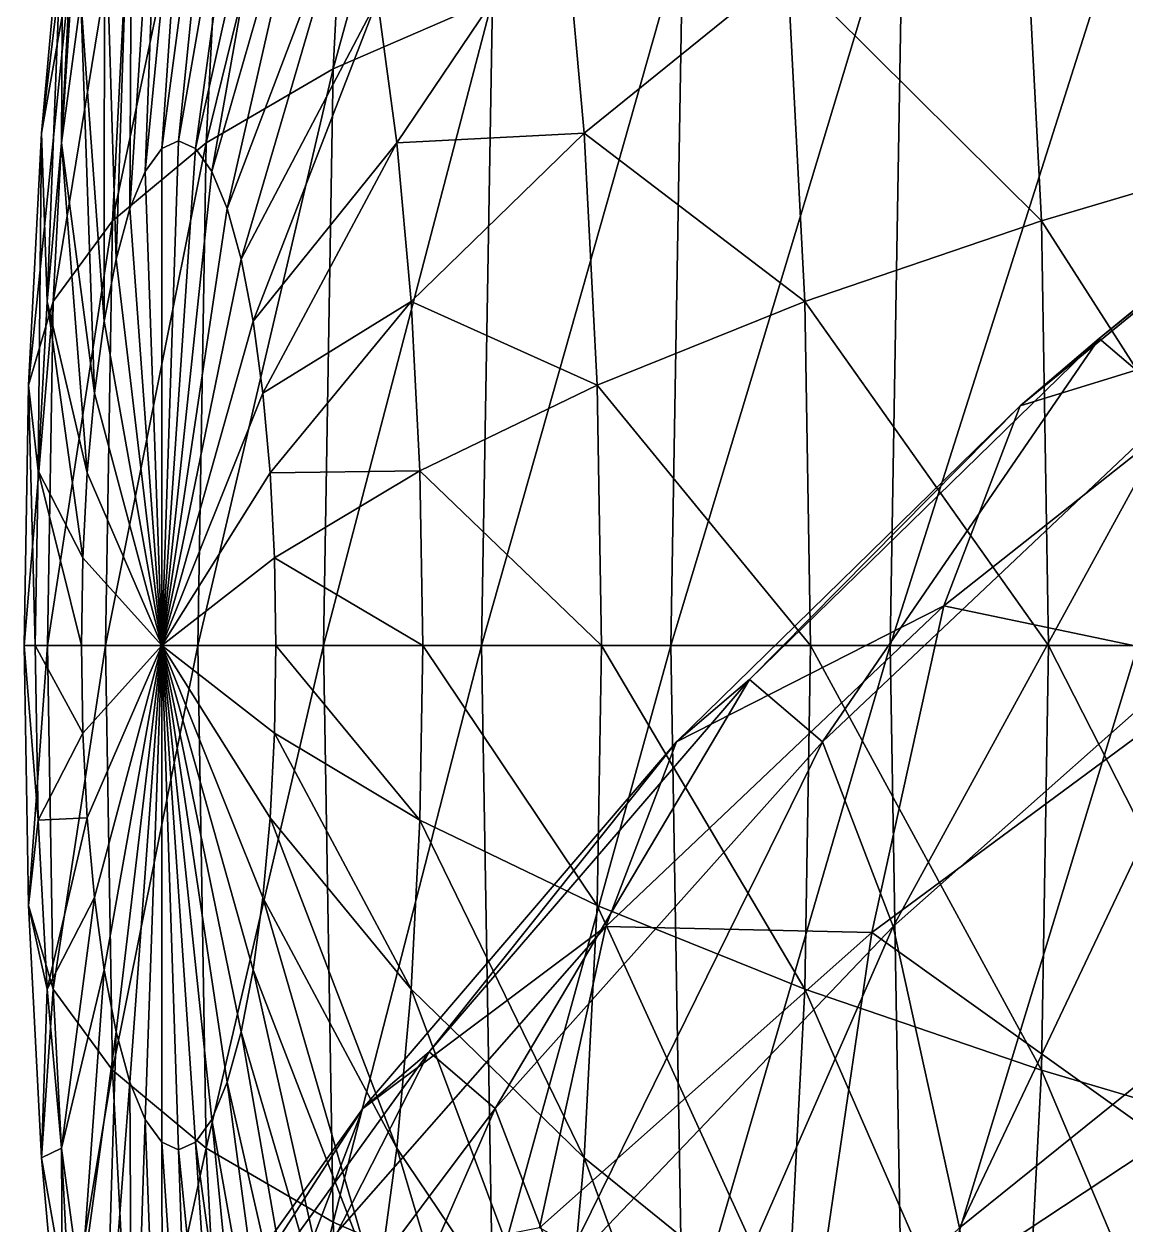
# Model space of a CAD drawing. Header units: metres. Extents: x -1.83 to 1.83, y -2.28 to 6.34.
# Drawn here: x -0.8739 to -0.7596, y 1.1602 to 1.2846 of the extents above; entities that cross this region are included whole.
import ezdxf

# ---------------------------------------------------------------- set-up
doc = ezdxf.new("R2010")
doc.units = ezdxf.units.M

msp = doc.modelspace()

# ---------------------------------------------------------------- linework, layer by layer
at = {"layer": 'Sphere 4'}
for points in [[(-0.84186, 1.27999, 0.45846), (-0.82198, 1.35214, 0.43258), (-0.83887, 1.33794, 0.46203)], [(-0.84186, 1.27999, 0.45846), (-0.82534, 1.2872, 0.42858), (-0.82198, 1.35214, 0.43258)], [(-0.85502, 1.27233, 0.48653), (-0.83887, 1.33794, 0.46203), (-0.85241, 1.32284, 0.48964)], [(-0.85502, 1.27233, 0.48653), (-0.84186, 1.27999, 0.45846), (-0.83887, 1.33794, 0.46203)], [(-0.85963, 1.27173, 0.60254), (-0.85264, 1.32442, 0.60024), (-0.85788, 1.27253, 0.60463)], [(-0.85963, 1.27173, 0.60254), (-0.85613, 1.32284, 0.59608), (-0.85264, 1.32442, 0.60024)], [(-0.85788, 1.27253, 0.60463), (-0.85264, 1.32442, 0.60024), (-0.84916, 1.32284, 0.6044)], [(-0.87211, 1.27335, 0.55942), (-0.86618, 1.32284, 0.542), (-0.8699, 1.29788, 0.56205)], [(-0.87211, 1.27335, 0.55942), (-0.86909, 1.29042, 0.53852), (-0.86618, 1.32284, 0.542)], [(-0.86472, 1.26426, 0.51258), (-0.85241, 1.32284, 0.48964), (-0.86251, 1.30696, 0.5152)], [(-0.86472, 1.26426, 0.51258), (-0.85502, 1.27233, 0.48653), (-0.85241, 1.32284, 0.48964)], [(-0.86133, 1.26937, 0.60052), (-0.85613, 1.32284, 0.59608), (-0.85963, 1.27173, 0.60254)], [(-0.86133, 1.26937, 0.60052), (-0.85952, 1.31814, 0.59205), (-0.85613, 1.32284, 0.59608)], [(-0.85788, 1.27253, 0.60463), (-0.84916, 1.32284, 0.6044), (-0.85613, 1.27173, 0.60672)], [(-0.85613, 1.27173, 0.60672), (-0.84916, 1.32284, 0.6044), (-0.84577, 1.31814, 0.60843)], [(-0.77061, 1.30696, 0.62472), (-0.74369, 1.32284, 0.61921), (-0.74108, 1.27233, 0.62233)], [(-0.87004, 1.27233, 0.5795), (-0.86691, 1.32005, 0.56562), (-0.86803, 1.2872, 0.5819)], [(-0.87004, 1.27233, 0.5795), (-0.8699, 1.29788, 0.56205), (-0.86691, 1.32005, 0.56562)], [(-0.86292, 1.26552, 0.59862), (-0.85952, 1.31814, 0.59205), (-0.86133, 1.26937, 0.60052)], [(-0.86292, 1.26552, 0.59862), (-0.86269, 1.31046, 0.58827), (-0.85952, 1.31814, 0.59205)], [(-0.85613, 1.27173, 0.60672), (-0.84577, 1.31814, 0.60843), (-0.85443, 1.26937, 0.60874)], [(-0.85443, 1.26937, 0.60874), (-0.84577, 1.31814, 0.60843), (-0.8426, 1.31046, 0.61221)], [(-0.86436, 1.26029, 0.59691), (-0.86556, 1.30005, 0.58485), (-0.86269, 1.31046, 0.58827)], [(-0.86436, 1.26029, 0.59691), (-0.86269, 1.31046, 0.58827), (-0.86292, 1.26552, 0.59862)], [(-0.85443, 1.26937, 0.60874), (-0.8426, 1.31046, 0.61221), (-0.85284, 1.26552, 0.61064)], [(-0.85284, 1.26552, 0.61064), (-0.8426, 1.31046, 0.61221), (-0.83973, 1.30005, 0.61563)], [(-0.87088, 1.25587, 0.5364), (-0.86251, 1.30696, 0.5152), (-0.86909, 1.29042, 0.53852)], [(-0.87088, 1.25587, 0.5364), (-0.86472, 1.26426, 0.51258), (-0.86251, 1.30696, 0.5152)], [(-0.79472, 1.29042, 0.62716), (-0.77061, 1.30696, 0.62472), (-0.76841, 1.26426, 0.62735)], [(-0.77061, 1.30696, 0.62472), (-0.74108, 1.27233, 0.62233), (-0.76841, 1.26426, 0.62735)], [(-0.78408, 1.22023, 0.3627), (-0.75697, 1.30558, 0.3304), (-0.78273, 1.30005, 0.36431)], [(-0.78408, 1.22023, 0.3627), (-0.75841, 1.22023, 0.32869), (-0.75697, 1.30558, 0.3304)], [(-0.8656, 1.25385, 0.59543), (-0.86803, 1.2872, 0.5819), (-0.86556, 1.30005, 0.58485)], [(-0.8656, 1.25385, 0.59543), (-0.86556, 1.30005, 0.58485), (-0.86436, 1.26029, 0.59691)], [(-0.85284, 1.26552, 0.61064), (-0.83973, 1.30005, 0.61563), (-0.8514, 1.26029, 0.61236)], [(-0.8514, 1.26029, 0.61236), (-0.83973, 1.30005, 0.61563), (-0.83725, 1.2872, 0.61858)], [(-0.80682, 1.22023, 0.39564), (-0.78273, 1.30005, 0.36431), (-0.80558, 1.29391, 0.39712)], [(-0.80682, 1.22023, 0.39564), (-0.78408, 1.22023, 0.3627), (-0.78273, 1.30005, 0.36431)], [(-0.87152, 1.25587, 0.57774), (-0.87211, 1.27335, 0.55942), (-0.8699, 1.29788, 0.56205)], [(-0.87152, 1.25587, 0.57774), (-0.8699, 1.29788, 0.56205), (-0.87004, 1.27233, 0.5795)], [(-0.83725, 1.2872, 0.61858), (-0.81803, 1.29788, 0.62386), (-0.83524, 1.27233, 0.62098)], [(-0.83524, 1.27233, 0.62098), (-0.81803, 1.29788, 0.62386), (-0.81583, 1.27335, 0.62649)], [(-0.81803, 1.29788, 0.62386), (-0.79472, 1.29042, 0.62716), (-0.81583, 1.27335, 0.62649)], [(-0.82647, 1.22023, 0.42724), (-0.80558, 1.29391, 0.39712), (-0.82534, 1.2872, 0.42858)], [(-0.82647, 1.22023, 0.42724), (-0.80682, 1.22023, 0.39564), (-0.80558, 1.29391, 0.39712)], [(-0.87346, 1.2472, 0.55781), (-0.86909, 1.29042, 0.53852), (-0.87211, 1.27335, 0.55942)], [(-0.87346, 1.2472, 0.55781), (-0.87088, 1.25587, 0.5364), (-0.86909, 1.29042, 0.53852)], [(-0.81583, 1.27335, 0.62649), (-0.79472, 1.29042, 0.62716), (-0.79294, 1.25587, 0.62928)], [(-0.79472, 1.29042, 0.62716), (-0.76841, 1.26426, 0.62735), (-0.79294, 1.25587, 0.62928)], [(-0.86661, 1.24638, 0.59422), (-0.87004, 1.27233, 0.5795), (-0.86803, 1.2872, 0.5819)], [(-0.86661, 1.24638, 0.59422), (-0.86803, 1.2872, 0.5819), (-0.8656, 1.25385, 0.59543)], [(-0.8514, 1.26029, 0.61236), (-0.83725, 1.2872, 0.61858), (-0.85015, 1.25385, 0.61384)], [(-0.85015, 1.25385, 0.61384), (-0.83725, 1.2872, 0.61858), (-0.83524, 1.27233, 0.62098)], [(-0.84287, 1.22023, 0.45726), (-0.82534, 1.2872, 0.42858), (-0.84186, 1.27999, 0.45846)], [(-0.84287, 1.22023, 0.45726), (-0.82647, 1.22023, 0.42724), (-0.82534, 1.2872, 0.42858)], [(-0.8559, 1.22023, 0.48548), (-0.84186, 1.27999, 0.45846), (-0.85502, 1.27233, 0.48653)], [(-0.8559, 1.22023, 0.48548), (-0.84287, 1.22023, 0.45726), (-0.84186, 1.27999, 0.45846)], [(-0.87243, 1.23832, 0.57666), (-0.87346, 1.2472, 0.55781), (-0.87211, 1.27335, 0.55942)], [(-0.87243, 1.23832, 0.57666), (-0.87211, 1.27335, 0.55942), (-0.87152, 1.25587, 0.57774)], [(-0.86735, 1.23812, 0.59334), (-0.87152, 1.25587, 0.57774), (-0.87004, 1.27233, 0.5795)], [(-0.86735, 1.23812, 0.59334), (-0.87004, 1.27233, 0.5795), (-0.86661, 1.24638, 0.59422)], [(-0.86546, 1.22023, 0.51169), (-0.85502, 1.27233, 0.48653), (-0.86472, 1.26426, 0.51258)], [(-0.86546, 1.22023, 0.51169), (-0.8559, 1.22023, 0.48548), (-0.85502, 1.27233, 0.48653)], [(-0.85963, 1.22023, 0.6061), (-0.85788, 1.27253, 0.60463), (-0.85963, 1.22023, 0.6061)], [(-0.85963, 1.22023, 0.6061), (-0.85963, 1.27173, 0.60254), (-0.85788, 1.27253, 0.60463)], [(-0.85963, 1.22023, 0.6061), (-0.85788, 1.27253, 0.60463), (-0.85613, 1.27173, 0.60672)], [(-0.85015, 1.25385, 0.61384), (-0.83524, 1.27233, 0.62098), (-0.84914, 1.24638, 0.61504)], [(-0.84914, 1.24638, 0.61504), (-0.83524, 1.27233, 0.62098), (-0.83376, 1.25587, 0.62274)], [(-0.83524, 1.27233, 0.62098), (-0.81583, 1.27335, 0.62649), (-0.83376, 1.25587, 0.62274)], [(-0.83376, 1.25587, 0.62274), (-0.81583, 1.27335, 0.62649), (-0.81447, 1.2472, 0.6281)], [(-0.81583, 1.27335, 0.62649), (-0.79294, 1.25587, 0.62928), (-0.81447, 1.2472, 0.6281)], [(-0.76841, 1.26426, 0.62735), (-0.74108, 1.27233, 0.62233), (-0.7402, 1.22023, 0.62337)], [(-0.85963, 1.22023, 0.6061), (-0.86133, 1.26937, 0.60052), (-0.85963, 1.27173, 0.60254)], [(-0.85963, 1.22023, 0.6061), (-0.85963, 1.27173, 0.60254), (-0.85963, 1.22023, 0.6061)], [(-0.85963, 1.22023, 0.6061), (-0.85613, 1.27173, 0.60672), (-0.85443, 1.26937, 0.60874)], [(-0.85963, 1.22023, 0.6061), (-0.85613, 1.27173, 0.60672), (-0.85963, 1.22023, 0.6061)], [(-0.85963, 1.22023, 0.6061), (-0.86292, 1.26552, 0.59862), (-0.86133, 1.26937, 0.60052)], [(-0.85963, 1.22023, 0.6061), (-0.86133, 1.26937, 0.60052), (-0.85963, 1.22023, 0.6061)], [(-0.85963, 1.22023, 0.6061), (-0.85443, 1.26937, 0.60874), (-0.85284, 1.26552, 0.61064)], [(-0.85963, 1.22023, 0.6061), (-0.85443, 1.26937, 0.60874), (-0.85963, 1.22023, 0.6061)], [(-0.85963, 1.22023, 0.6061), (-0.86436, 1.26029, 0.59691), (-0.86292, 1.26552, 0.59862)], [(-0.85963, 1.22023, 0.6061), (-0.86292, 1.26552, 0.59862), (-0.85963, 1.22023, 0.6061)], [(-0.85963, 1.22023, 0.6061), (-0.85284, 1.26552, 0.61064), (-0.8514, 1.26029, 0.61236)], [(-0.85963, 1.22023, 0.6061), (-0.85284, 1.26552, 0.61064), (-0.85963, 1.22023, 0.6061)], [(-0.87148, 1.22023, 0.53568), (-0.86472, 1.26426, 0.51258), (-0.87088, 1.25587, 0.5364)], [(-0.87148, 1.22023, 0.53568), (-0.86546, 1.22023, 0.51169), (-0.86472, 1.26426, 0.51258)], [(-0.79294, 1.25587, 0.62928), (-0.76841, 1.26426, 0.62735), (-0.76767, 1.22023, 0.62824)], [(-0.76841, 1.26426, 0.62735), (-0.7402, 1.22023, 0.62337), (-0.76767, 1.22023, 0.62824)], [(-0.85963, 1.22023, 0.6061), (-0.8656, 1.25385, 0.59543), (-0.86436, 1.26029, 0.59691)], [(-0.85963, 1.22023, 0.6061), (-0.86436, 1.26029, 0.59691), (-0.85963, 1.22023, 0.6061)], [(-0.85963, 1.22023, 0.6061), (-0.8514, 1.26029, 0.61236), (-0.85015, 1.25385, 0.61384)], [(-0.85963, 1.22023, 0.6061), (-0.8514, 1.26029, 0.61236), (-0.85963, 1.22023, 0.6061)], [(-0.87391, 1.22023, 0.55727), (-0.87088, 1.25587, 0.5364), (-0.87346, 1.2472, 0.55781)], [(-0.87391, 1.22023, 0.55727), (-0.87148, 1.22023, 0.53568), (-0.87088, 1.25587, 0.5364)], [(-0.86781, 1.22931, 0.5928), (-0.87243, 1.23832, 0.57666), (-0.87152, 1.25587, 0.57774)], [(-0.86781, 1.22931, 0.5928), (-0.87152, 1.25587, 0.57774), (-0.86735, 1.23812, 0.59334)], [(-0.84914, 1.24638, 0.61504), (-0.83376, 1.25587, 0.62274), (-0.8484, 1.23812, 0.61592)], [(-0.8484, 1.23812, 0.61592), (-0.83376, 1.25587, 0.62274), (-0.83286, 1.23832, 0.62382)], [(-0.83376, 1.25587, 0.62274), (-0.81447, 1.2472, 0.6281), (-0.83286, 1.23832, 0.62382)], [(-0.81447, 1.2472, 0.6281), (-0.79294, 1.25587, 0.62928), (-0.79234, 1.22023, 0.63)], [(-0.79294, 1.25587, 0.62928), (-0.76767, 1.22023, 0.62824), (-0.79234, 1.22023, 0.63)], [(-0.85963, 1.22023, 0.6061), (-0.86661, 1.24638, 0.59422), (-0.8656, 1.25385, 0.59543)], [(-0.85963, 1.22023, 0.6061), (-0.8656, 1.25385, 0.59543), (-0.85963, 1.22023, 0.6061)], [(-0.85963, 1.22023, 0.6061), (-0.85015, 1.25385, 0.61384), (-0.84914, 1.24638, 0.61504)], [(-0.85963, 1.22023, 0.6061), (-0.85015, 1.25385, 0.61384), (-0.85963, 1.22023, 0.6061)], [(-0.87274, 1.22023, 0.5763), (-0.87391, 1.22023, 0.55727), (-0.87346, 1.2472, 0.55781)], [(-0.87274, 1.22023, 0.5763), (-0.87346, 1.2472, 0.55781), (-0.87243, 1.23832, 0.57666)], [(-0.85963, 1.22023, 0.6061), (-0.86735, 1.23812, 0.59334), (-0.86661, 1.24638, 0.59422)], [(-0.85963, 1.22023, 0.6061), (-0.86661, 1.24638, 0.59422), (-0.85963, 1.22023, 0.6061)], [(-0.85963, 1.22023, 0.6061), (-0.84914, 1.24638, 0.61504), (-0.8484, 1.23812, 0.61592)], [(-0.85963, 1.22023, 0.6061), (-0.84914, 1.24638, 0.61504), (-0.85963, 1.22023, 0.6061)], [(-0.83286, 1.23832, 0.62382), (-0.81447, 1.2472, 0.6281), (-0.81402, 1.22023, 0.62865)], [(-0.81447, 1.2472, 0.6281), (-0.79234, 1.22023, 0.63), (-0.81402, 1.22023, 0.62865)], [(-0.86796, 1.22023, 0.59261), (-0.87274, 1.22023, 0.5763), (-0.87243, 1.23832, 0.57666)], [(-0.86796, 1.22023, 0.59261), (-0.87243, 1.23832, 0.57666), (-0.86781, 1.22931, 0.5928)], [(-0.85963, 1.22023, 0.6061), (-0.86781, 1.22931, 0.5928), (-0.86735, 1.23812, 0.59334)], [(-0.85963, 1.22023, 0.6061), (-0.86735, 1.23812, 0.59334), (-0.85963, 1.22023, 0.6061)], [(-0.85963, 1.22023, 0.6061), (-0.8484, 1.23812, 0.61592), (-0.84795, 1.22931, 0.61647)], [(-0.85963, 1.22023, 0.6061), (-0.8484, 1.23812, 0.61592), (-0.85963, 1.22023, 0.6061)], [(-0.8484, 1.23812, 0.61592), (-0.83286, 1.23832, 0.62382), (-0.84795, 1.22931, 0.61647)], [(-0.84795, 1.22931, 0.61647), (-0.83286, 1.23832, 0.62382), (-0.83255, 1.22023, 0.62418)], [(-0.83286, 1.23832, 0.62382), (-0.81402, 1.22023, 0.62865), (-0.83255, 1.22023, 0.62418)], [(-0.85963, 1.22023, 0.6061), (-0.86796, 1.22023, 0.59261), (-0.86781, 1.22931, 0.5928)], [(-0.85963, 1.22023, 0.6061), (-0.86781, 1.22931, 0.5928), (-0.85963, 1.22023, 0.6061)], [(-0.85963, 1.22023, 0.6061), (-0.84795, 1.22931, 0.61647), (-0.84779, 1.22023, 0.61665)], [(-0.85963, 1.22023, 0.6061), (-0.84795, 1.22931, 0.61647), (-0.85963, 1.22023, 0.6061)], [(-0.84795, 1.22931, 0.61647), (-0.83255, 1.22023, 0.62418), (-0.84779, 1.22023, 0.61665)], [(-0.87243, 1.20214, 0.57666), (-0.87391, 1.22023, 0.55727), (-0.87274, 1.22023, 0.5763)], [(-0.87243, 1.20214, 0.57666), (-0.87346, 1.19327, 0.55781), (-0.87391, 1.22023, 0.55727)], [(-0.87346, 1.19327, 0.55781), (-0.87148, 1.22023, 0.53568), (-0.87391, 1.22023, 0.55727)], [(-0.87346, 1.19327, 0.55781), (-0.87088, 1.1846, 0.5364), (-0.87148, 1.22023, 0.53568)], [(-0.86781, 1.21115, 0.5928), (-0.87274, 1.22023, 0.5763), (-0.86796, 1.22023, 0.59261)], [(-0.86781, 1.21115, 0.5928), (-0.87243, 1.20214, 0.57666), (-0.87274, 1.22023, 0.5763)], [(-0.87088, 1.1846, 0.5364), (-0.86546, 1.22023, 0.51169), (-0.87148, 1.22023, 0.53568)], [(-0.87088, 1.1846, 0.5364), (-0.86472, 1.1762, 0.51258), (-0.86546, 1.22023, 0.51169)], [(-0.85963, 1.22023, 0.6061), (-0.86796, 1.22023, 0.59261), (-0.85963, 1.22023, 0.6061)], [(-0.85963, 1.22023, 0.6061), (-0.86781, 1.21115, 0.5928), (-0.86796, 1.22023, 0.59261)], [(-0.85963, 1.22023, 0.6061), (-0.86781, 1.21115, 0.5928), (-0.85963, 1.22023, 0.6061)], [(-0.85963, 1.22023, 0.6061), (-0.86735, 1.20235, 0.59334), (-0.86781, 1.21115, 0.5928)], [(-0.85963, 1.22023, 0.6061), (-0.86735, 1.20235, 0.59334), (-0.85963, 1.22023, 0.6061)], [(-0.85963, 1.22023, 0.6061), (-0.86661, 1.19409, 0.59422), (-0.86735, 1.20235, 0.59334)], [(-0.85963, 1.22023, 0.6061), (-0.86661, 1.19409, 0.59422), (-0.85963, 1.22023, 0.6061)], [(-0.85963, 1.22023, 0.6061), (-0.8656, 1.18662, 0.59543), (-0.86661, 1.19409, 0.59422)], [(-0.85963, 1.22023, 0.6061), (-0.8656, 1.18662, 0.59543), (-0.85963, 1.22023, 0.6061)], [(-0.85963, 1.22023, 0.6061), (-0.86436, 1.18017, 0.59691), (-0.8656, 1.18662, 0.59543)], [(-0.86472, 1.1762, 0.51258), (-0.8559, 1.22023, 0.48548), (-0.86546, 1.22023, 0.51169)], [(-0.86472, 1.1762, 0.51258), (-0.85502, 1.16814, 0.48653), (-0.8559, 1.22023, 0.48548)], [(-0.85963, 1.22023, 0.6061), (-0.86436, 1.18017, 0.59691), (-0.85963, 1.22023, 0.6061)], [(-0.85963, 1.22023, 0.6061), (-0.86292, 1.17495, 0.59862), (-0.86436, 1.18017, 0.59691)], [(-0.85963, 1.22023, 0.6061), (-0.86292, 1.17495, 0.59862), (-0.85963, 1.22023, 0.6061)], [(-0.85963, 1.22023, 0.6061), (-0.86133, 1.17109, 0.60052), (-0.86292, 1.17495, 0.59862)], [(-0.85963, 1.22023, 0.6061), (-0.86133, 1.17109, 0.60052), (-0.85963, 1.22023, 0.6061)], [(-0.85963, 1.22023, 0.6061), (-0.85963, 1.16873, 0.60254), (-0.86133, 1.17109, 0.60052)], [(-0.85963, 1.22023, 0.6061), (-0.85963, 1.16873, 0.60254), (-0.85963, 1.22023, 0.6061)], [(-0.85963, 1.22023, 0.6061), (-0.85788, 1.16794, 0.60463), (-0.85963, 1.16873, 0.60254)], [(-0.85963, 1.22023, 0.6061), (-0.85788, 1.16794, 0.60463), (-0.85963, 1.22023, 0.6061)], [(-0.85963, 1.22023, 0.6061), (-0.85613, 1.16873, 0.60672), (-0.85788, 1.16794, 0.60463)], [(-0.85963, 1.22023, 0.6061), (-0.85613, 1.16873, 0.60672), (-0.85963, 1.22023, 0.6061)], [(-0.85963, 1.22023, 0.6061), (-0.85443, 1.17109, 0.60874), (-0.85613, 1.16873, 0.60672)], [(-0.85963, 1.22023, 0.6061), (-0.85443, 1.17109, 0.60874), (-0.85963, 1.22023, 0.6061)], [(-0.85963, 1.22023, 0.6061), (-0.85284, 1.17495, 0.61064), (-0.85443, 1.17109, 0.60874)], [(-0.85963, 1.22023, 0.6061), (-0.85284, 1.17495, 0.61064), (-0.85963, 1.22023, 0.6061)], [(-0.85963, 1.22023, 0.6061), (-0.8514, 1.18017, 0.61236), (-0.85284, 1.17495, 0.61064)], [(-0.85963, 1.22023, 0.6061), (-0.8514, 1.18017, 0.61236), (-0.85963, 1.22023, 0.6061)], [(-0.85963, 1.22023, 0.6061), (-0.85015, 1.18662, 0.61384), (-0.8514, 1.18017, 0.61236)], [(-0.85963, 1.22023, 0.6061), (-0.85015, 1.18662, 0.61384), (-0.85963, 1.22023, 0.6061)], [(-0.85963, 1.22023, 0.6061), (-0.84914, 1.19409, 0.61504), (-0.85015, 1.18662, 0.61384)], [(-0.85963, 1.22023, 0.6061), (-0.84914, 1.19409, 0.61504), (-0.85963, 1.22023, 0.6061)], [(-0.85963, 1.22023, 0.6061), (-0.8484, 1.20235, 0.61592), (-0.84914, 1.19409, 0.61504)], [(-0.85963, 1.22023, 0.6061), (-0.8484, 1.20235, 0.61592), (-0.85963, 1.22023, 0.6061)], [(-0.85963, 1.22023, 0.6061), (-0.84795, 1.21115, 0.61647), (-0.8484, 1.20235, 0.61592)], [(-0.85963, 1.22023, 0.6061), (-0.84795, 1.21115, 0.61647), (-0.85963, 1.22023, 0.6061)], [(-0.85963, 1.22023, 0.6061), (-0.84779, 1.22023, 0.61665), (-0.84795, 1.21115, 0.61647)], [(-0.85963, 1.22023, 0.6061), (-0.84779, 1.22023, 0.61665), (-0.85963, 1.22023, 0.6061)], [(-0.85502, 1.16814, 0.48653), (-0.84287, 1.22023, 0.45726), (-0.8559, 1.22023, 0.48548)], [(-0.85502, 1.16814, 0.48653), (-0.84186, 1.16047, 0.45846), (-0.84287, 1.22023, 0.45726)], [(-0.84779, 1.22023, 0.61665), (-0.83286, 1.20214, 0.62382), (-0.84795, 1.21115, 0.61647)], [(-0.84779, 1.22023, 0.61665), (-0.83255, 1.22023, 0.62418), (-0.83286, 1.20214, 0.62382)], [(-0.84186, 1.16047, 0.45846), (-0.82647, 1.22023, 0.42724), (-0.84287, 1.22023, 0.45726)], [(-0.84186, 1.16047, 0.45846), (-0.82534, 1.15326, 0.42858), (-0.82647, 1.22023, 0.42724)], [(-0.83255, 1.22023, 0.62418), (-0.81447, 1.19327, 0.6281), (-0.83286, 1.20214, 0.62382)], [(-0.83255, 1.22023, 0.62418), (-0.81402, 1.22023, 0.62865), (-0.81447, 1.19327, 0.6281)], [(-0.82534, 1.15326, 0.42858), (-0.80682, 1.22023, 0.39564), (-0.82647, 1.22023, 0.42724)], [(-0.82534, 1.15326, 0.42858), (-0.80558, 1.14656, 0.39712), (-0.80682, 1.22023, 0.39564)], [(-0.81402, 1.22023, 0.62865), (-0.79294, 1.1846, 0.62928), (-0.81447, 1.19327, 0.6281)], [(-0.81402, 1.22023, 0.62865), (-0.79234, 1.22023, 0.63), (-0.79294, 1.1846, 0.62928)], [(-0.80558, 1.14656, 0.39712), (-0.78408, 1.22023, 0.3627), (-0.80682, 1.22023, 0.39564)], [(-0.80558, 1.14656, 0.39712), (-0.78273, 1.14042, 0.36431), (-0.78408, 1.22023, 0.3627)], [(-0.79234, 1.22023, 0.63), (-0.76841, 1.1762, 0.62735), (-0.79294, 1.1846, 0.62928)], [(-0.79234, 1.22023, 0.63), (-0.76767, 1.22023, 0.62824), (-0.76841, 1.1762, 0.62735)], [(-0.78273, 1.14042, 0.36431), (-0.75841, 1.22023, 0.32869), (-0.78408, 1.22023, 0.3627)], [(-0.78273, 1.14042, 0.36431), (-0.75697, 1.13489, 0.3304), (-0.75841, 1.22023, 0.32869)], [(-0.76767, 1.22023, 0.62824), (-0.74108, 1.16814, 0.62233), (-0.76841, 1.1762, 0.62735)], [(-0.76767, 1.22023, 0.62824), (-0.7402, 1.22023, 0.62337), (-0.74108, 1.16814, 0.62233)], [(-0.86735, 1.20235, 0.59334), (-0.87243, 1.20214, 0.57666), (-0.86781, 1.21115, 0.5928)], [(-0.84795, 1.21115, 0.61647), (-0.83376, 1.1846, 0.62274), (-0.8484, 1.20235, 0.61592)], [(-0.84795, 1.21115, 0.61647), (-0.83286, 1.20214, 0.62382), (-0.83376, 1.1846, 0.62274)], [(-0.87152, 1.1846, 0.57774), (-0.87346, 1.19327, 0.55781), (-0.87243, 1.20214, 0.57666)], [(-0.86735, 1.20235, 0.59334), (-0.87152, 1.1846, 0.57774), (-0.87243, 1.20214, 0.57666)], [(-0.86661, 1.19409, 0.59422), (-0.87152, 1.1846, 0.57774), (-0.86735, 1.20235, 0.59334)], [(-0.8484, 1.20235, 0.61592), (-0.83524, 1.16814, 0.62098), (-0.84914, 1.19409, 0.61504)], [(-0.8484, 1.20235, 0.61592), (-0.83376, 1.1846, 0.62274), (-0.83524, 1.16814, 0.62098)], [(-0.83286, 1.20214, 0.62382), (-0.81583, 1.16712, 0.62649), (-0.83376, 1.1846, 0.62274)], [(-0.83286, 1.20214, 0.62382), (-0.81447, 1.19327, 0.6281), (-0.81583, 1.16712, 0.62649)], [(-0.86661, 1.19409, 0.59422), (-0.87004, 1.16814, 0.5795), (-0.87152, 1.1846, 0.57774)], [(-0.8656, 1.18662, 0.59543), (-0.87004, 1.16814, 0.5795), (-0.86661, 1.19409, 0.59422)], [(-0.84914, 1.19409, 0.61504), (-0.83725, 1.15326, 0.61858), (-0.85015, 1.18662, 0.61384)], [(-0.84914, 1.19409, 0.61504), (-0.83524, 1.16814, 0.62098), (-0.83725, 1.15326, 0.61858)], [(-0.87152, 1.1846, 0.57774), (-0.87211, 1.16712, 0.55942), (-0.87346, 1.19327, 0.55781)], [(-0.87211, 1.16712, 0.55942), (-0.87088, 1.1846, 0.5364), (-0.87346, 1.19327, 0.55781)], [(-0.81447, 1.19327, 0.6281), (-0.79472, 1.15005, 0.62716), (-0.81583, 1.16712, 0.62649)], [(-0.81447, 1.19327, 0.6281), (-0.79294, 1.1846, 0.62928), (-0.79472, 1.15005, 0.62716)], [(-0.8656, 1.18662, 0.59543), (-0.86803, 1.15326, 0.5819), (-0.87004, 1.16814, 0.5795)], [(-0.86436, 1.18017, 0.59691), (-0.86803, 1.15326, 0.5819), (-0.8656, 1.18662, 0.59543)], [(-0.85015, 1.18662, 0.61384), (-0.83973, 1.14042, 0.61563), (-0.8514, 1.18017, 0.61236)], [(-0.85015, 1.18662, 0.61384), (-0.83725, 1.15326, 0.61858), (-0.83973, 1.14042, 0.61563)], [(-0.87211, 1.16712, 0.55942), (-0.86909, 1.15005, 0.53852), (-0.87088, 1.1846, 0.5364)], [(-0.87004, 1.16814, 0.5795), (-0.87211, 1.16712, 0.55942), (-0.87152, 1.1846, 0.57774)], [(-0.86909, 1.15005, 0.53852), (-0.86472, 1.1762, 0.51258), (-0.87088, 1.1846, 0.5364)], [(-0.83376, 1.1846, 0.62274), (-0.81803, 1.14259, 0.62386), (-0.83524, 1.16814, 0.62098)], [(-0.83376, 1.1846, 0.62274), (-0.81583, 1.16712, 0.62649), (-0.81803, 1.14259, 0.62386)], [(-0.79294, 1.1846, 0.62928), (-0.77061, 1.13351, 0.62472), (-0.79472, 1.15005, 0.62716)], [(-0.79294, 1.1846, 0.62928), (-0.76841, 1.1762, 0.62735), (-0.77061, 1.13351, 0.62472)], [(-0.86436, 1.18017, 0.59691), (-0.86556, 1.14042, 0.58485), (-0.86803, 1.15326, 0.5819)], [(-0.86292, 1.17495, 0.59862), (-0.86556, 1.14042, 0.58485), (-0.86436, 1.18017, 0.59691)], [(-0.8514, 1.18017, 0.61236), (-0.8426, 1.13, 0.61221), (-0.85284, 1.17495, 0.61064)], [(-0.8514, 1.18017, 0.61236), (-0.83973, 1.14042, 0.61563), (-0.8426, 1.13, 0.61221)], [(-0.86909, 1.15005, 0.53852), (-0.86251, 1.13351, 0.5152), (-0.86472, 1.1762, 0.51258)], [(-0.86251, 1.13351, 0.5152), (-0.85502, 1.16814, 0.48653), (-0.86472, 1.1762, 0.51258)], [(-0.76841, 1.1762, 0.62735), (-0.74369, 1.11763, 0.61921), (-0.77061, 1.13351, 0.62472)], [(-0.76841, 1.1762, 0.62735), (-0.74108, 1.16814, 0.62233), (-0.74369, 1.11763, 0.61921)], [(-0.86292, 1.17495, 0.59862), (-0.86269, 1.13, 0.58827), (-0.86556, 1.14042, 0.58485)], [(-0.86133, 1.17109, 0.60052), (-0.86269, 1.13, 0.58827), (-0.86292, 1.17495, 0.59862)], [(-0.85284, 1.17495, 0.61064), (-0.84577, 1.12233, 0.60843), (-0.85443, 1.17109, 0.60874)], [(-0.85284, 1.17495, 0.61064), (-0.8426, 1.13, 0.61221), (-0.84577, 1.12233, 0.60843)], [(-0.86133, 1.17109, 0.60052), (-0.85952, 1.12233, 0.59205), (-0.86269, 1.13, 0.58827)], [(-0.85963, 1.16873, 0.60254), (-0.85952, 1.12233, 0.59205), (-0.86133, 1.17109, 0.60052)], [(-0.85443, 1.17109, 0.60874), (-0.84916, 1.11763, 0.6044), (-0.85613, 1.16873, 0.60672)], [(-0.85443, 1.17109, 0.60874), (-0.84577, 1.12233, 0.60843), (-0.84916, 1.11763, 0.6044)], [(-0.87004, 1.16814, 0.5795), (-0.8699, 1.14259, 0.56205), (-0.87211, 1.16712, 0.55942)], [(-0.86803, 1.15326, 0.5819), (-0.8699, 1.14259, 0.56205), (-0.87004, 1.16814, 0.5795)], [(-0.86251, 1.13351, 0.5152), (-0.85241, 1.11763, 0.48964), (-0.85502, 1.16814, 0.48653)], [(-0.85963, 1.16873, 0.60254), (-0.85613, 1.11763, 0.59608), (-0.85952, 1.12233, 0.59205)], [(-0.85788, 1.16794, 0.60463), (-0.85613, 1.11763, 0.59608), (-0.85963, 1.16873, 0.60254)], [(-0.85613, 1.16873, 0.60672), (-0.85264, 1.11604, 0.60024), (-0.85788, 1.16794, 0.60463)], [(-0.85788, 1.16794, 0.60463), (-0.85264, 1.11604, 0.60024), (-0.85613, 1.11763, 0.59608)], [(-0.85613, 1.16873, 0.60672), (-0.84916, 1.11763, 0.6044), (-0.85264, 1.11604, 0.60024)], [(-0.85241, 1.11763, 0.48964), (-0.84186, 1.16047, 0.45846), (-0.85502, 1.16814, 0.48653)], [(-0.83524, 1.16814, 0.62098), (-0.82103, 1.12041, 0.6203), (-0.83725, 1.15326, 0.61858)], [(-0.83524, 1.16814, 0.62098), (-0.81803, 1.14259, 0.62386), (-0.82103, 1.12041, 0.6203)], [(-0.8699, 1.14259, 0.56205), (-0.86909, 1.15005, 0.53852), (-0.87211, 1.16712, 0.55942)], [(-0.81583, 1.16712, 0.62649), (-0.79764, 1.11763, 0.62368), (-0.81803, 1.14259, 0.62386)], [(-0.81583, 1.16712, 0.62649), (-0.79472, 1.15005, 0.62716), (-0.79764, 1.11763, 0.62368)], [(-0.85241, 1.11763, 0.48964), (-0.83887, 1.10253, 0.46203), (-0.84186, 1.16047, 0.45846)], [(-0.83887, 1.10253, 0.46203), (-0.82534, 1.15326, 0.42858), (-0.84186, 1.16047, 0.45846)]]:
    msp.add_3dface(points, dxfattribs=at)
at = {"layer": 'Sphere 7'}
for points in [[(-0.75422, 1.24507, 0.04602), (-0.72339, 1.28392, 0.08272), (-0.76241, 1.25205, 0.06852)], [(-0.76241, 1.25205, 0.06852), (-0.72339, 1.28392, 0.08272), (-0.73215, 1.27645, 0.10678)], [(-0.7706, 1.24507, 0.09102), (-0.73215, 1.27645, 0.10678), (-0.74064, 1.25428, 0.13011)], [(-0.76241, 1.25205, 0.06852), (-0.73215, 1.27645, 0.10678), (-0.7706, 1.24507, 0.09102)], [(-0.77854, 1.22433, 0.11283), (-0.74064, 1.25428, 0.13011), (-0.74861, 1.21807, 0.152)], [(-0.7706, 1.24507, 0.09102), (-0.74064, 1.25428, 0.13011), (-0.77854, 1.22433, 0.11283)], [(-0.79112, 1.21025, 0.03455), (-0.76241, 1.25205, 0.06852), (-0.79868, 1.21669, 0.05532)], [(-0.79868, 1.21669, 0.05532), (-0.76241, 1.25205, 0.06852), (-0.7706, 1.24507, 0.09102)], [(-0.79112, 1.21025, 0.03455), (-0.75422, 1.24507, 0.04602), (-0.76241, 1.25205, 0.06852)], [(-0.80624, 1.21025, 0.07609), (-0.7706, 1.24507, 0.09102), (-0.77854, 1.22433, 0.11283)], [(-0.79868, 1.21669, 0.05532), (-0.7706, 1.24507, 0.09102), (-0.80624, 1.21025, 0.07609)], [(-0.78379, 1.1911, 0.01441), (-0.75422, 1.24507, 0.04602), (-0.79112, 1.21025, 0.03455)], [(-0.78379, 1.1911, 0.01441), (-0.74628, 1.22433, 0.0242), (-0.75422, 1.24507, 0.04602)], [(-0.81357, 1.1911, 0.09623), (-0.77854, 1.22433, 0.11283), (-0.78599, 1.19048, 0.1333)], [(-0.80624, 1.21025, 0.07609), (-0.77854, 1.22433, 0.11283), (-0.81357, 1.1911, 0.09623)], [(-0.77854, 1.22433, 0.11283), (-0.74861, 1.21807, 0.152), (-0.78599, 1.19048, 0.1333)], [(-0.77691, 1.15985, -0.00448), (-0.74628, 1.22433, 0.0242), (-0.78379, 1.1911, 0.01441)], [(-0.77691, 1.15985, -0.00448), (-0.73883, 1.19047, 0.00373), (-0.74628, 1.22433, 0.0242)], [(-0.78599, 1.19048, 0.1333), (-0.74861, 1.21807, 0.152), (-0.75581, 1.16893, 0.17178)], [(-0.82504, 1.17224, 0.02435), (-0.79868, 1.21669, 0.05532), (-0.83191, 1.1781, 0.04322)], [(-0.83191, 1.1781, 0.04322), (-0.79868, 1.21669, 0.05532), (-0.80624, 1.21025, 0.07609)], [(-0.82504, 1.17224, 0.02435), (-0.79112, 1.21025, 0.03455), (-0.79868, 1.21669, 0.05532)], [(-0.83878, 1.17224, 0.0621), (-0.80624, 1.21025, 0.07609), (-0.81357, 1.1911, 0.09623)], [(-0.83191, 1.1781, 0.04322), (-0.80624, 1.21025, 0.07609), (-0.83878, 1.17224, 0.0621)], [(-0.81837, 1.15484, 0.00604), (-0.79112, 1.21025, 0.03455), (-0.82504, 1.17224, 0.02435)], [(-0.81837, 1.15484, 0.00604), (-0.78379, 1.1911, 0.01441), (-0.79112, 1.21025, 0.03455)], [(-0.84544, 1.15484, 0.08041), (-0.81357, 1.1911, 0.09623), (-0.82044, 1.15985, 0.11512)], [(-0.83878, 1.17224, 0.0621), (-0.81357, 1.1911, 0.09623), (-0.84544, 1.15484, 0.08041)], [(-0.81357, 1.1911, 0.09623), (-0.78599, 1.19048, 0.1333), (-0.82044, 1.15985, 0.11512)], [(-0.82044, 1.15985, 0.11512), (-0.78599, 1.19048, 0.1333), (-0.79273, 1.14452, 0.15181)], [(-0.81212, 1.12643, -0.01114), (-0.78379, 1.1911, 0.01441), (-0.81837, 1.15484, 0.00604)], [(-0.81212, 1.12643, -0.01114), (-0.77691, 1.15985, -0.00448), (-0.78379, 1.1911, 0.01441)], [(-0.78599, 1.19048, 0.1333), (-0.75581, 1.16893, 0.17178), (-0.79273, 1.14452, 0.15181)], [(-0.7707, 1.11743, -0.02156), (-0.73883, 1.19047, 0.00373), (-0.77691, 1.15985, -0.00448)], [(-0.7707, 1.11743, -0.02156), (-0.7321, 1.14452, -0.01477), (-0.73883, 1.19047, 0.00373)], [(-0.85572, 1.13134, 0.01548), (-0.83191, 1.1781, 0.04322), (-0.86185, 1.13657, 0.03233)], [(-0.86185, 1.13657, 0.03233), (-0.83191, 1.1781, 0.04322), (-0.83878, 1.17224, 0.0621)], [(-0.85572, 1.13134, 0.01548), (-0.82504, 1.17224, 0.02435), (-0.83191, 1.1781, 0.04322)], [(-0.86798, 1.13134, 0.04917), (-0.83878, 1.17224, 0.0621), (-0.84544, 1.15484, 0.08041)], [(-0.86185, 1.13657, 0.03233), (-0.83878, 1.17224, 0.0621), (-0.86798, 1.13134, 0.04917)], [(-0.84977, 1.11582, -0.00086), (-0.82504, 1.17224, 0.02435), (-0.85572, 1.13134, 0.01548)], [(-0.84977, 1.11582, -0.00086), (-0.81837, 1.15484, 0.00604), (-0.82504, 1.17224, 0.02435)], [(-0.79273, 1.14452, 0.15181), (-0.75581, 1.16893, 0.17178), (-0.76202, 1.10835, 0.18886)], [(-0.75581, 1.16893, 0.17178), (-0.72275, 1.12643, 0.21003), (-0.76202, 1.10835, 0.18886)]]:
    msp.add_3dface(points, dxfattribs=at)

doc.saveas('drawing.dxf')
